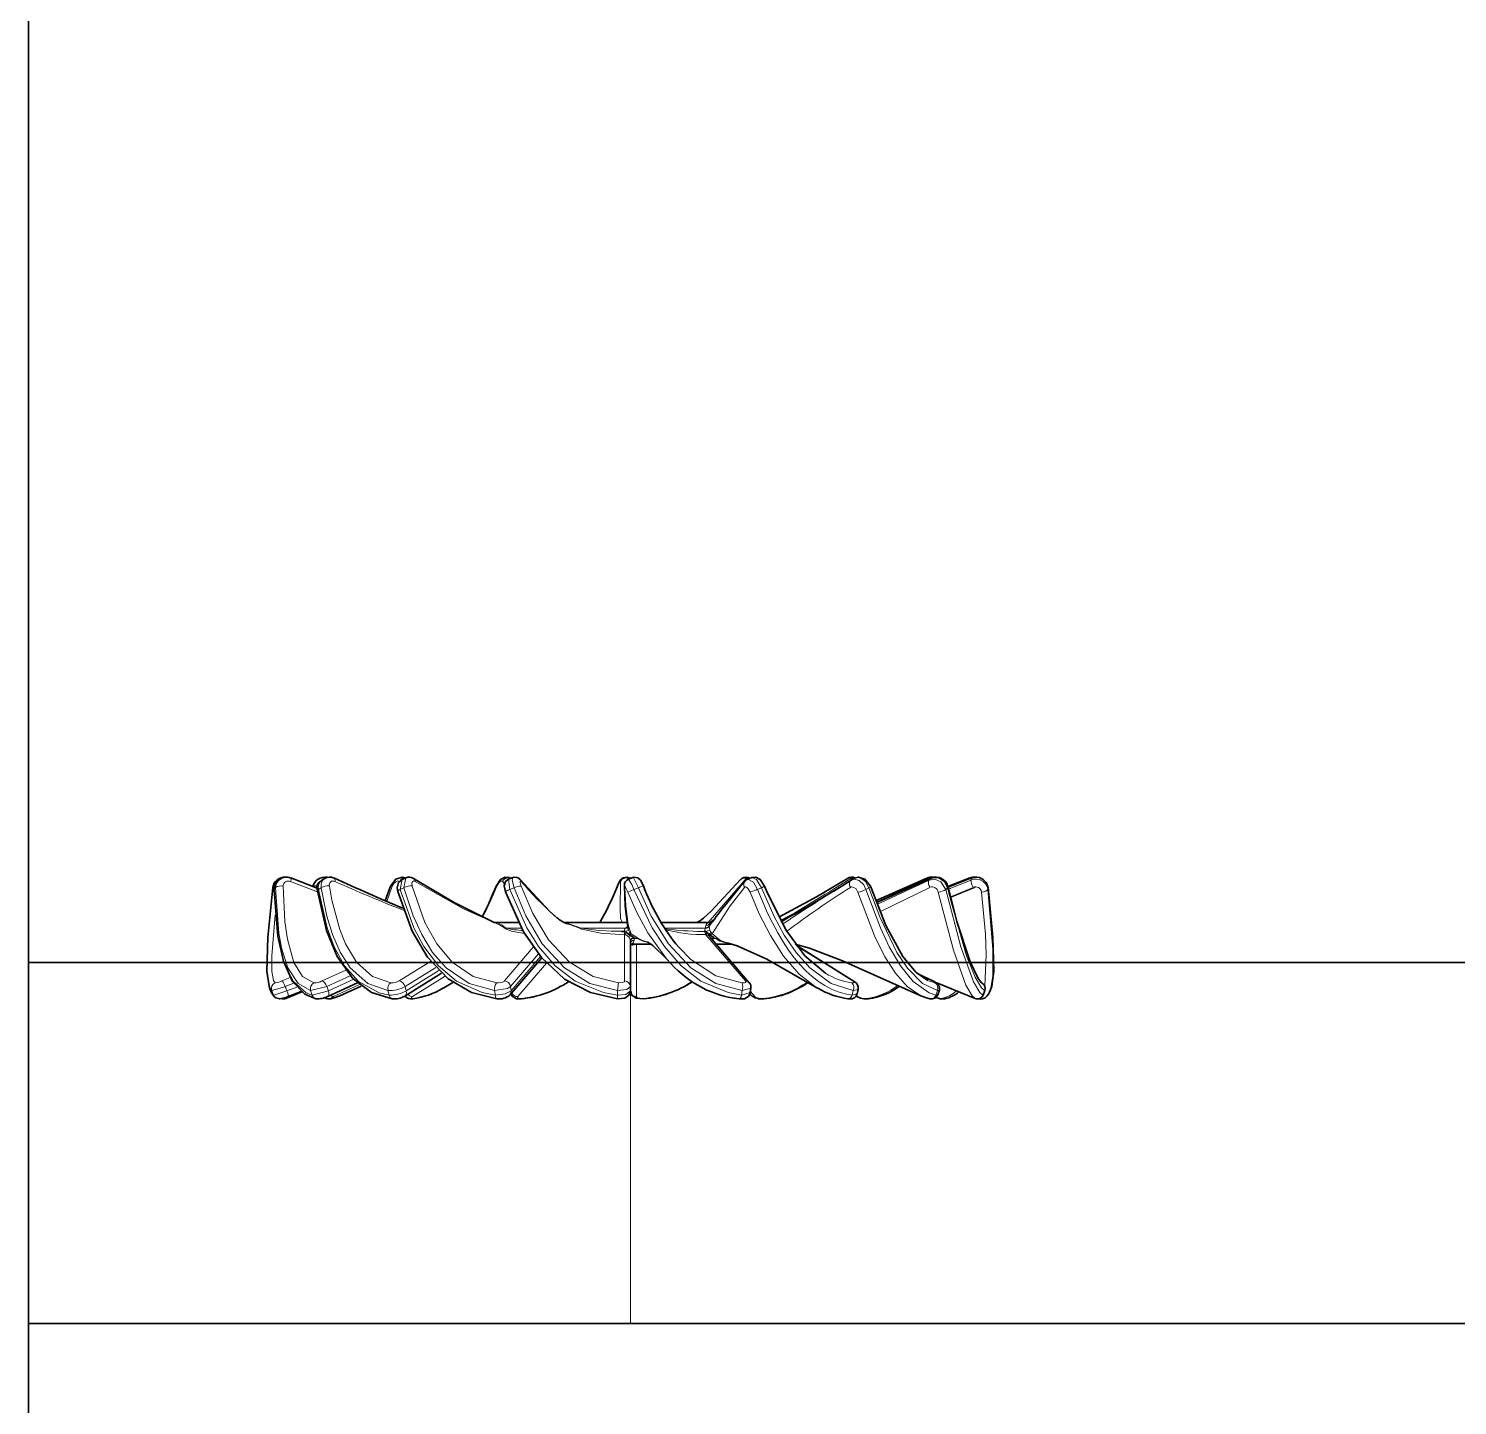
# Model space of a CAD drawing. Extents: x 145 to 857, y 42 to 790.
# Drawn here: x 392.41 to 404.28, y 300.52 to 311.96 of the extents above; entities that cross this region are included whole.
import ezdxf

# ---------------------------------------------------------------- set-up
doc = ezdxf.new("R2010")
doc.units = 0

msp = doc.modelspace()

# ---------------------------------------------------------------- linework, layer by layer
at = {"color": 7, "lineweight": 35}
for p, q in [((392.412, 359.839), (392.412, 294.079)), ((453.792, 304.199), (397.412, 304.199)), ((453.792, 301.199), (397.412, 301.199)), ((397.412, 301.199), (453.792, 301.199))]:
    msp.add_line(p, q, dxfattribs=at)
at = {"color": 7, "lineweight": 35, "ltscale": 0.000443506}
msp.add_line((394.483, 304.876), (394.471, 304.862), dxfattribs=at)
at = {"color": 7, "lineweight": 13, "ltscale": 0.006008}
msp.add_line((394.588, 304.873), (394.812, 304.787), dxfattribs=at)
at = {"color": 7, "lineweight": 35, "ltscale": 0.005855}
msp.add_line((394.81, 304.816), (394.592, 304.902), dxfattribs=at)
at = {"color": 7, "lineweight": 35, "ltscale": 0.000665599}
msp.add_line((394.872, 304.898), (394.849, 304.884), dxfattribs=at)
at = {"color": 7, "lineweight": 13, "ltscale": 0.002113}
msp.add_line((395.515, 304.89), (395.499, 304.807), dxfattribs=at)
at = {"color": 7, "lineweight": 35, "ltscale": 0.000862543}
msp.add_line((395.547, 304.904), (395.515, 304.89), dxfattribs=at)
at = {"color": 7, "lineweight": 13, "ltscale": 0.002106}
msp.add_line((395.531, 304.821), (395.547, 304.904), dxfattribs=at)
at = {"color": 7, "lineweight": 13, "ltscale": 0.000661023}
msp.add_line((396.348, 304.873), (396.365, 304.853), dxfattribs=at)
at = {"color": 7, "lineweight": 35, "ltscale": 0.000987608}
msp.add_line((396.436, 304.906), (396.398, 304.892), dxfattribs=at)
at = {"color": 7, "lineweight": 13, "ltscale": 0.00214}
msp.add_line((396.398, 304.892), (396.41, 304.807), dxfattribs=at)
at = {"color": 7, "lineweight": 13, "ltscale": 0.000256679}
msp.add_line((396.404, 304.905), (396.412, 304.899), dxfattribs=at)
at = {"color": 7, "lineweight": 35, "ltscale": 0.000359584}
msp.add_line((396.404, 304.905), (396.417, 304.899), dxfattribs=at)
at = {"color": 7, "lineweight": 13, "ltscale": 0.000424876}
msp.add_line((396.505, 304.873), (396.497, 304.888), dxfattribs=at)
at = {"color": 7, "lineweight": 13, "ltscale": 0.000187833}
msp.add_line((397.391, 304.906), (397.393, 304.899), dxfattribs=at)
at = {"color": 7, "lineweight": 35, "ltscale": 0.000545252}
msp.add_line((397.391, 304.906), (397.412, 304.899), dxfattribs=at)
at = {"color": 7, "lineweight": 13, "ltscale": 0.000265298}
msp.add_line((397.393, 304.899), (397.403, 304.895), dxfattribs=at)
at = {"color": 7, "lineweight": 13, "ltscale": 0.000196077}
msp.add_line((397.393, 304.899), (397.393, 304.891), dxfattribs=at)
at = {"color": 7, "lineweight": 35, "ltscale": 0.000993254}
msp.add_line((397.433, 304.906), (397.396, 304.892), dxfattribs=at)
at = {"color": 7, "lineweight": 13, "ltscale": 0.012128}
msp.add_line((398.376, 304.899), (398.059, 304.532), dxfattribs=at)
at = {"color": 7, "lineweight": 13, "ltscale": 0.000404247}
msp.add_line((398.376, 304.899), (398.391, 304.893), dxfattribs=at)
at = {"color": 7, "lineweight": 35, "ltscale": 0.000908444}
msp.add_line((398.42, 304.905), (398.387, 304.891), dxfattribs=at)
at = {"color": 7, "lineweight": 35, "ltscale": 0.000476036}
msp.add_line((398.388, 304.906), (398.406, 304.899), dxfattribs=at)
at = {"color": 7, "lineweight": 35, "ltscale": 0.004242}
msp.add_line((399.101, 304.793), (399.245, 304.884), dxfattribs=at)
at = {"color": 7, "lineweight": 13, "ltscale": 0.000432022}
msp.add_line((399.243, 304.899), (399.259, 304.892), dxfattribs=at)
at = {"color": 7, "lineweight": 35, "ltscale": 0.000128233}
msp.add_line((399.249, 304.887), (399.245, 304.884), dxfattribs=at)
at = {"color": 7, "lineweight": 35, "ltscale": 0.000723627}
msp.add_line((399.275, 304.9), (399.249, 304.887), dxfattribs=at)
at = {"color": 7, "lineweight": 35, "ltscale": 0.011646}
msp.add_line((399.449, 304.712), (399.875, 304.901), dxfattribs=at)
at = {"color": 7, "lineweight": 13, "ltscale": 0.011984}
msp.add_line((399.889, 304.899), (399.453, 304.7), dxfattribs=at)
at = {"color": 7, "lineweight": 35, "ltscale": 0.012517}
msp.add_line((399.455, 304.696), (399.912, 304.901), dxfattribs=at)
at = {"color": 7, "lineweight": 13, "ltscale": 0.012427}
msp.add_line((399.908, 304.899), (399.456, 304.693), dxfattribs=at)
at = {"color": 7, "lineweight": 13, "ltscale": 0.011962}
msp.add_line((399.46, 304.682), (399.893, 304.885), dxfattribs=at)
at = {"color": 7, "lineweight": 13, "ltscale": 0.000215927}
msp.add_line((399.889, 304.899), (399.897, 304.894), dxfattribs=at)
at = {"color": 7, "lineweight": 13, "ltscale": 0.000512314}
msp.add_line((399.908, 304.899), (399.893, 304.885), dxfattribs=at)
at = {"color": 7, "lineweight": 35, "ltscale": 0.00489}
msp.add_line((400.05, 304.83), (400.232, 304.902), dxfattribs=at)
at = {"color": 7, "lineweight": 35, "ltscale": 0.005201}
msp.add_line((400.051, 304.825), (400.245, 304.902), dxfattribs=at)
at = {"color": 7, "lineweight": 13, "ltscale": 0.005149}
msp.add_line((400.243, 304.899), (400.052, 304.822), dxfattribs=at)
at = {"color": 7, "lineweight": 13, "ltscale": 0.005026}
msp.add_line((400.055, 304.809), (400.241, 304.885), dxfattribs=at)
at = {"color": 7, "lineweight": 13, "ltscale": 0.000142202}
msp.add_line((400.232, 304.902), (400.237, 304.899), dxfattribs=at)
at = {"color": 7, "lineweight": 13, "ltscale": 0.000353705}
msp.add_line((400.243, 304.899), (400.241, 304.885), dxfattribs=at)
at = {"color": 7, "lineweight": 13, "ltscale": 8.56465e-05}
msp.add_line((400.245, 304.902), (400.243, 304.899), dxfattribs=at)
at = {"color": 7, "lineweight": 13, "ltscale": 0.000143858}
msp.add_line((394.453, 304.807), (394.451, 304.802), dxfattribs=at)
at = {"color": 7, "lineweight": 13, "ltscale": 0.00044777}
msp.add_line((394.464, 304.821), (394.453, 304.807), dxfattribs=at)
at = {"color": 7, "lineweight": 13, "ltscale": 0.000405608}
msp.add_line((394.8, 304.819), (394.804, 304.835), dxfattribs=at)
at = {"color": 7, "lineweight": 13, "ltscale": 0.000667858}
msp.add_line((394.843, 304.821), (394.82, 304.807), dxfattribs=at)
at = {"color": 7, "lineweight": 35, "ltscale": 0.003206}
msp.add_line((395.375, 304.712), (395.418, 304.833), dxfattribs=at)
at = {"color": 7, "lineweight": 13, "ltscale": 0.003414}
msp.add_line((395.388, 304.707), (395.434, 304.835), dxfattribs=at)
at = {"color": 7, "lineweight": 13, "ltscale": 0.000863501}
msp.add_line((395.531, 304.821), (395.499, 304.807), dxfattribs=at)
at = {"color": 7, "lineweight": 13, "ltscale": 0.000131261}
msp.add_line((396.302, 304.835), (396.297, 304.835), dxfattribs=at)
at = {"color": 7, "lineweight": 13, "ltscale": 0.000979231}
msp.add_line((396.446, 304.821), (396.41, 304.807), dxfattribs=at)
at = {"color": 7, "lineweight": 13, "ltscale": 0.000416659}
msp.add_line((397.362, 304.84), (397.365, 304.824), dxfattribs=at)
at = {"color": 7, "lineweight": 13, "ltscale": 0.001392}
msp.add_line((397.441, 304.807), (397.39, 304.785), dxfattribs=at)
at = {"color": 7, "lineweight": 13, "ltscale": 0.0009935}
msp.add_line((397.478, 304.821), (397.441, 304.807), dxfattribs=at)
at = {"color": 7, "lineweight": 13, "ltscale": 0.000902737}
msp.add_line((398.502, 304.821), (398.468, 304.807), dxfattribs=at)
at = {"color": 7, "lineweight": 13, "ltscale": 0.000723919}
msp.add_line((399.394, 304.821), (399.369, 304.807), dxfattribs=at)
at = {"color": 7, "lineweight": 13, "ltscale": 0.011573}
msp.add_line((399.484, 304.622), (399.9, 304.824), dxfattribs=at)
at = {"color": 7, "lineweight": 13, "ltscale": 0.000501773}
msp.add_line((400.047, 304.821), (400.033, 304.807), dxfattribs=at)
at = {"color": 7, "lineweight": 13, "ltscale": 0.005109}
msp.add_line((400.071, 304.745), (400.26, 304.824), dxfattribs=at)
at = {"color": 7, "lineweight": 13, "ltscale": 0.005503}
msp.add_line((400.073, 304.739), (400.276, 304.824), dxfattribs=at)
at = {"color": 7, "lineweight": 13, "ltscale": 0.000351937}
msp.add_line((400.383, 304.821), (400.381, 304.807), dxfattribs=at)
at = {"color": 7, "lineweight": 13, "ltscale": 0.000253592}
msp.add_line((396.29, 304.528), (396.281, 304.533), dxfattribs=at)
at = {"color": 7, "lineweight": 35, "ltscale": 8.2908e-05}
msp.add_line((396.284, 304.532), (396.281, 304.533), dxfattribs=at)
at = {"color": 7, "lineweight": 35, "ltscale": 0.005003}
msp.add_line((396.283, 304.532), (396.483, 304.532), dxfattribs=at)
at = {"color": 7, "lineweight": 13, "ltscale": 0.000325617}
msp.add_line((396.296, 304.531), (396.283, 304.532), dxfattribs=at)
at = {"color": 7, "lineweight": 13, "ltscale": 0.000288735}
msp.add_line((396.308, 304.529), (396.296, 304.531), dxfattribs=at)
at = {"color": 7, "lineweight": 13, "ltscale": 0.004425}
msp.add_line((396.308, 304.529), (396.485, 304.529), dxfattribs=at)
at = {"color": 7, "lineweight": 35, "ltscale": 0.013058}
msp.add_line((396.859, 304.532), (397.382, 304.532), dxfattribs=at)
at = {"color": 7, "lineweight": 13, "ltscale": 0.000403508}
msp.add_line((396.876, 304.529), (396.86, 304.531), dxfattribs=at)
at = {"color": 7, "lineweight": 13, "ltscale": 0.012652}
msp.add_line((396.876, 304.529), (397.382, 304.529), dxfattribs=at)
at = {"color": 7, "lineweight": 13, "ltscale": 0.000166191}
msp.add_line((397.372, 304.484), (397.377, 304.489), dxfattribs=at)
at = {"color": 7, "lineweight": 13, "ltscale": 0.000371352}
msp.add_line((397.377, 304.489), (397.388, 304.499), dxfattribs=at)
at = {"color": 7, "lineweight": 13, "ltscale": 0.000321676}
msp.add_line((397.377, 304.489), (397.39, 304.49), dxfattribs=at)
at = {"color": 7, "lineweight": 35, "ltscale": 0.009224}
msp.add_line((397.667, 304.532), (398.036, 304.532), dxfattribs=at)
at = {"color": 7, "lineweight": 13, "ltscale": 0.009633}
msp.add_line((397.668, 304.529), (398.054, 304.529), dxfattribs=at)
at = {"color": 7, "lineweight": 13, "ltscale": 0.001408}
msp.add_line((398.02, 304.569), (397.977, 304.533), dxfattribs=at)
at = {"color": 7, "lineweight": 13, "ltscale": 0.000118796}
msp.add_line((398.035, 304.484), (398.036, 304.489), dxfattribs=at)
at = {"color": 7, "lineweight": 35, "ltscale": 0.000991058}
msp.add_line((398.036, 304.532), (398.075, 304.532), dxfattribs=at)
at = {"color": 7, "lineweight": 13, "ltscale": 0.000494211}
msp.add_line((398.036, 304.489), (398.04, 304.508), dxfattribs=at)
at = {"color": 7, "lineweight": 13, "ltscale": 0.000276396}
msp.add_line((398.054, 304.529), (398.045, 304.522), dxfattribs=at)
at = {"color": 7, "lineweight": 13, "ltscale": 0.000537223}
msp.add_line((398.075, 304.532), (398.054, 304.529), dxfattribs=at)
at = {"color": 7, "lineweight": 13, "ltscale": 0.001134}
msp.add_line((398.067, 304.502), (398.094, 304.538), dxfattribs=at)
at = {"color": 7, "lineweight": 13, "ltscale": 0.000513215}
msp.add_line((398.067, 304.502), (398.071, 304.522), dxfattribs=at)
at = {"color": 7, "lineweight": 13, "ltscale": 4.73022e-05}
msp.add_line((398.067, 304.5), (398.067, 304.502), dxfattribs=at)
at = {"color": 7, "lineweight": 13, "ltscale": 0.000818917}
msp.add_line((398.073, 304.468), (398.067, 304.5), dxfattribs=at)
at = {"color": 7, "lineweight": 13, "ltscale": 0.001574}
msp.add_line((398.115, 304.566), (398.071, 304.522), dxfattribs=at)
at = {"color": 7, "lineweight": 13, "ltscale": 0.000120402}
msp.add_line((398.074, 304.531), (398.071, 304.528), dxfattribs=at)
at = {"color": 7, "lineweight": 13, "ltscale": 0.000154877}
msp.add_line((398.071, 304.522), (398.071, 304.528), dxfattribs=at)
at = {"color": 7, "lineweight": 13, "ltscale": 0.000265665}
msp.add_line((396.381, 304.484), (396.371, 304.483), dxfattribs=at)
at = {"color": 7, "lineweight": 13, "ltscale": 0.003185}
msp.add_line((396.508, 304.484), (396.381, 304.484), dxfattribs=at)
at = {"color": 7, "lineweight": 13, "ltscale": 0.000222806}
msp.add_line((397.002, 304.484), (396.994, 304.483), dxfattribs=at)
at = {"color": 7, "lineweight": 13, "ltscale": 0.009238}
msp.add_line((397.372, 304.484), (397.002, 304.484), dxfattribs=at)
at = {"color": 7, "lineweight": 13, "ltscale": 0.0001114}
msp.add_line((397.34, 304.458), (397.336, 304.458), dxfattribs=at)
at = {"color": 7, "lineweight": 35, "ltscale": 0.000583649}
msp.add_line((397.363, 304.457), (397.34, 304.457), dxfattribs=at)
at = {"color": 7, "lineweight": 13, "ltscale": 0.00068177}
msp.add_line((397.363, 304.458), (397.362, 304.43), dxfattribs=at)
at = {"color": 7, "lineweight": 13, "ltscale": 0.009604}
msp.add_line((397.364, 304.046), (397.362, 304.43), dxfattribs=at)
at = {"color": 7, "lineweight": 13, "ltscale": 0.000192772}
msp.add_line((397.362, 304.43), (397.37, 304.43), dxfattribs=at)
at = {"color": 7, "lineweight": 35, "ltscale": 0.0001091}
msp.add_line((397.368, 304.457), (397.363, 304.457), dxfattribs=at)
at = {"color": 7, "lineweight": 13, "ltscale": 0.000733669}
msp.add_line((397.368, 304.457), (397.395, 304.468), dxfattribs=at)
at = {"color": 7, "lineweight": 35, "ltscale": 0.000199747}
msp.add_line((397.375, 304.453), (397.368, 304.457), dxfattribs=at)
at = {"color": 7, "lineweight": 13, "ltscale": 0.000585033}
msp.add_line((397.375, 304.453), (397.37, 304.43), dxfattribs=at)
at = {"color": 7, "lineweight": 35, "ltscale": 0.000661528}
msp.add_line((397.375, 304.453), (397.395, 304.436), dxfattribs=at)
at = {"color": 7, "lineweight": 13, "ltscale": 0.000418114}
msp.add_line((397.395, 304.436), (397.407, 304.448), dxfattribs=at)
at = {"color": 7, "lineweight": 35, "ltscale": 0.000383897}
msp.add_line((397.395, 304.436), (397.408, 304.427), dxfattribs=at)
at = {"color": 7, "lineweight": 13, "ltscale": 0.000525011}
msp.add_line((397.417, 304.422), (397.4, 304.409), dxfattribs=at)
at = {"color": 7, "lineweight": 13, "ltscale": 0.00035937}
msp.add_line((397.418, 304.438), (397.407, 304.448), dxfattribs=at)
at = {"color": 7, "lineweight": 13, "ltscale": 0.000370391}
msp.add_line((397.408, 304.427), (397.418, 304.438), dxfattribs=at)
at = {"color": 7, "lineweight": 35, "ltscale": 0.000236315}
msp.add_line((397.416, 304.423), (397.408, 304.427), dxfattribs=at)
at = {"color": 7, "lineweight": 35, "ltscale": 0.009523}
msp.add_line((397.412, 304), (397.412, 304.381), dxfattribs=at)
at = {"color": 7, "lineweight": 35, "ltscale": 0.00070145}
msp.add_line((397.417, 304.422), (397.441, 304.408), dxfattribs=at)
at = {"color": 7, "lineweight": 13, "ltscale": 0.0002656}
msp.add_line((397.427, 304.432), (397.418, 304.438), dxfattribs=at)
at = {"color": 7, "lineweight": 13, "ltscale": 0.001528}
msp.add_line((397.479, 304.4), (397.427, 304.432), dxfattribs=at)
at = {"color": 7, "lineweight": 13, "ltscale": 0.000665593}
msp.add_line((397.466, 304.4), (397.441, 304.408), dxfattribs=at)
at = {"color": 7, "lineweight": 13, "ltscale": 9.68332e-05}
msp.add_line((397.441, 304.408), (397.442, 304.404), dxfattribs=at)
at = {"color": 7, "lineweight": 13, "ltscale": 9.99713e-05}
msp.add_line((397.442, 304.4), (397.442, 304.404), dxfattribs=at)
at = {"color": 7, "lineweight": 13, "ltscale": 0.000617218}
msp.add_line((397.442, 304.4), (397.466, 304.4), dxfattribs=at)
at = {"color": 7, "lineweight": 13, "ltscale": 0.000405121}
msp.add_line((397.442, 304.4), (397.442, 304.384), dxfattribs=at)
at = {"color": 7, "lineweight": 13, "ltscale": 0.000308228}
msp.add_line((397.466, 304.4), (397.479, 304.4), dxfattribs=at)
at = {"color": 7, "lineweight": 13, "ltscale": 0.008475}
msp.add_line((397.696, 304.484), (398.035, 304.484), dxfattribs=at)
at = {"color": 7, "lineweight": 13, "ltscale": 0.000457804}
msp.add_line((398.025, 304.458), (398.007, 304.458), dxfattribs=at)
at = {"color": 7, "lineweight": 35, "ltscale": 0.000201416}
msp.add_line((398.025, 304.457), (398.033, 304.457), dxfattribs=at)
at = {"color": 7, "lineweight": 35, "ltscale": 0.00010376}
msp.add_line((398.033, 304.457), (398.037, 304.457), dxfattribs=at)
at = {"color": 7, "lineweight": 35, "ltscale": 0.000195469}
msp.add_line((398.044, 304.453), (398.038, 304.457), dxfattribs=at)
at = {"color": 7, "lineweight": 13, "ltscale": 0.012674}
msp.add_line((398.369, 304.046), (398.039, 304.43), dxfattribs=at)
at = {"color": 7, "lineweight": 13, "ltscale": 0.000185195}
msp.add_line((398.039, 304.43), (398.046, 304.43), dxfattribs=at)
at = {"color": 7, "lineweight": 35, "ltscale": 0.000655598}
msp.add_line((398.044, 304.453), (398.064, 304.436), dxfattribs=at)
at = {"color": 7, "lineweight": 13, "ltscale": 0.000553808}
msp.add_line((398.064, 304.436), (398.083, 304.448), dxfattribs=at)
at = {"color": 7, "lineweight": 35, "ltscale": 0.000365297}
msp.add_line((398.064, 304.436), (398.076, 304.427), dxfattribs=at)
at = {"color": 7, "lineweight": 35, "ltscale": 0.012537}
msp.add_line((398.399, 304.032), (398.073, 304.413), dxfattribs=at)
at = {"color": 7, "lineweight": 35, "ltscale": 0.000217222}
msp.add_line((398.083, 304.423), (398.076, 304.427), dxfattribs=at)
at = {"color": 7, "lineweight": 13, "ltscale": 0.000326582}
msp.add_line((398.092, 304.438), (398.083, 304.448), dxfattribs=at)
at = {"color": 7, "lineweight": 35, "ltscale": 0.000611015}
msp.add_line((398.084, 304.422), (398.104, 304.408), dxfattribs=at)
at = {"color": 7, "lineweight": 13, "ltscale": 0.000353383}
msp.add_line((398.101, 304.4), (398.087, 304.396), dxfattribs=at)
at = {"color": 7, "lineweight": 13, "ltscale": 0.000245407}
msp.add_line((398.1, 304.432), (398.092, 304.438), dxfattribs=at)
at = {"color": 7, "lineweight": 13, "ltscale": 0.000329152}
msp.add_line((398.101, 304.4), (398.093, 304.389), dxfattribs=at)
at = {"color": 7, "lineweight": 13, "ltscale": 0.000112608}
msp.add_line((398.101, 304.4), (398.103, 304.404), dxfattribs=at)
at = {"color": 7, "lineweight": 13, "ltscale": 0.000575256}
msp.add_line((398.101, 304.4), (398.124, 304.4), dxfattribs=at)
at = {"color": 7, "lineweight": 13, "ltscale": 9.69684e-05}
msp.add_line((398.104, 304.408), (398.103, 304.404), dxfattribs=at)
at = {"color": 7, "lineweight": 13, "ltscale": 0.000542227}
msp.add_line((398.124, 304.4), (398.104, 304.408), dxfattribs=at)
at = {"color": 7, "lineweight": 13, "ltscale": 0.000366212}
msp.add_line((398.124, 304.4), (398.139, 304.4), dxfattribs=at)
at = {"color": 7, "lineweight": 13, "ltscale": 0.00927}
msp.add_line((396.365, 304.046), (396.605, 304.328), dxfattribs=at)
at = {"color": 7, "lineweight": 13, "ltscale": 0.008927}
msp.add_line((396.416, 304), (396.648, 304.271), dxfattribs=at)
at = {"color": 7, "lineweight": 13, "ltscale": 0.000317538}
msp.add_line((397.425, 304.355), (397.412, 304.355), dxfattribs=at)
at = {"color": 7, "lineweight": 13, "ltscale": 0.00032398}
msp.add_line((397.412, 304.352), (397.425, 304.355), dxfattribs=at)
at = {"color": 7, "lineweight": 35, "ltscale": 0.004365}
msp.add_line((397.412, 304.352), (397.587, 304.352), dxfattribs=at)
at = {"color": 7, "lineweight": 35, "ltscale": 0.009737}
msp.add_line((397.412, 304.352), (397.412, 303.963), dxfattribs=at)
at = {"color": 7, "lineweight": 35, "ltscale": 8.10334e-05}
msp.add_line((397.414, 304.352), (397.417, 304.352), dxfattribs=at)
at = {"color": 7, "lineweight": 13, "ltscale": 0.000234625}
msp.add_line((397.432, 304.345), (397.423, 304.345), dxfattribs=at)
at = {"color": 7, "lineweight": 13, "ltscale": 0.003934}
msp.add_line((397.425, 304.355), (397.582, 304.355), dxfattribs=at)
at = {"color": 7, "lineweight": 13, "ltscale": 5.34548e-05}
msp.add_line((397.462, 304.352), (397.462, 304.35), dxfattribs=at)
at = {"color": 7, "lineweight": 13, "ltscale": 0.010843}
msp.add_line((397.462, 304.35), (397.464, 303.916), dxfattribs=at)
at = {"color": 7, "lineweight": 13, "ltscale": 0.003176}
msp.add_line((397.462, 304.35), (397.589, 304.35), dxfattribs=at)
at = {"color": 7, "lineweight": 35, "ltscale": 0.00101}
msp.add_line((397.816, 304.323), (397.79, 304.354), dxfattribs=at)
at = {"color": 7, "lineweight": 13, "ltscale": 0.002763}
msp.add_line((398.123, 304.355), (398.233, 304.355), dxfattribs=at)
at = {"color": 7, "lineweight": 35, "ltscale": 0.00331}
msp.add_line((398.125, 304.352), (398.258, 304.352), dxfattribs=at)
at = {"color": 7, "lineweight": 13, "ltscale": 0.003397}
msp.add_line((398.127, 304.35), (398.263, 304.351), dxfattribs=at)
at = {"color": 7, "lineweight": 13, "ltscale": 0.000493138}
msp.add_line((398.253, 304.354), (398.233, 304.355), dxfattribs=at)
at = {"color": 7, "lineweight": 35, "ltscale": 0.014263}
msp.add_line((399.272, 304.042), (398.788, 304.343), dxfattribs=at)
at = {"color": 7, "lineweight": 13, "ltscale": 0.013687}
msp.add_line((399.259, 304.046), (398.794, 304.335), dxfattribs=at)
at = {"color": 7, "lineweight": 35, "ltscale": 0.075}
msp.add_line((392.412, 301.199), (392.412, 304.199), dxfattribs=at)
at = {"color": 7, "lineweight": 35, "ltscale": 0.125}
for p, q in [((392.412, 304.199), (397.412, 304.199)), ((392.412, 301.199), (397.412, 301.199)), ((392.412, 301.199), (397.412, 301.199))]:
    msp.add_line(p, q, dxfattribs=at)
at = {"color": 7, "lineweight": 13, "ltscale": 0.00542}
msp.add_line((394.85, 304.046), (395.047, 304.137), dxfattribs=at)
at = {"color": 7, "lineweight": 13, "ltscale": 0.00768}
msp.add_line((395.491, 304.046), (395.752, 304.209), dxfattribs=at)
at = {"color": 7, "lineweight": 13, "ltscale": 0.007523}
msp.add_line((395.54, 304), (395.796, 304.159), dxfattribs=at)
at = {"color": 7, "lineweight": 35, "ltscale": 0.010164}
msp.add_line((396.676, 304.238), (396.411, 303.929), dxfattribs=at)
at = {"color": 7, "lineweight": 13, "ltscale": 0.009426}
msp.add_line((396.666, 304.249), (396.421, 303.963), dxfattribs=at)
at = {"color": 7, "lineweight": 13, "ltscale": 0.009167}
msp.add_line((396.714, 304.195), (396.476, 303.916), dxfattribs=at)
at = {"color": 7, "lineweight": 13, "ltscale": 0.075}
msp.add_line((397.412, 301.199), (397.412, 304.199), dxfattribs=at)
at = {"color": 7, "lineweight": 35, "ltscale": 0.001348}
msp.add_line((397.711, 304.231), (397.747, 304.191), dxfattribs=at)
at = {"color": 7, "lineweight": 13, "ltscale": 0.00185}
msp.add_line((394.517, 304.046), (394.586, 304.074), dxfattribs=at)
at = {"color": 7, "lineweight": 13, "ltscale": 0.001904}
msp.add_line((394.544, 304), (394.615, 304.029), dxfattribs=at)
at = {"color": 7, "lineweight": 13, "ltscale": 0.005365}
msp.add_line((394.89, 304), (395.085, 304.09), dxfattribs=at)
at = {"color": 7, "lineweight": 35, "ltscale": 0.006752}
msp.add_line((395.144, 304.03), (394.899, 303.917), dxfattribs=at)
at = {"color": 7, "lineweight": 13, "ltscale": 0.005788}
msp.add_line((395.113, 304.06), (394.903, 303.963), dxfattribs=at)
at = {"color": 7, "lineweight": 13, "ltscale": 0.005951}
msp.add_line((395.161, 304.016), (394.945, 303.916), dxfattribs=at)
at = {"color": 7, "lineweight": 35, "ltscale": 0.008998}
msp.add_line((395.843, 304.11), (395.538, 303.92), dxfattribs=at)
at = {"color": 7, "lineweight": 13, "ltscale": 0.008003}
msp.add_line((395.821, 304.132), (395.549, 303.963), dxfattribs=at)
at = {"color": 7, "lineweight": 13, "ltscale": 0.007964}
msp.add_line((395.872, 304.085), (395.601, 303.916), dxfattribs=at)
at = {"color": 7, "lineweight": 35, "ltscale": 0.00215}
msp.add_line((395.863, 303.99), (395.936, 304.034), dxfattribs=at)
at = {"color": 7, "lineweight": 13, "ltscale": 0.001623}
msp.add_line((397.314, 304.031), (397.306, 303.967), dxfattribs=at)
at = {"color": 7, "lineweight": 13, "ltscale": 0.000342669}
msp.add_line((399.259, 304.046), (399.272, 304.042), dxfattribs=at)
at = {"color": 7, "lineweight": 35, "ltscale": 0.003623}
msp.add_line((399.93, 304.045), (399.799, 304.106), dxfattribs=at)
at = {"color": 7, "lineweight": 13, "ltscale": 0.003448}
msp.add_line((399.926, 304.046), (399.801, 304.104), dxfattribs=at)
at = {"color": 7, "lineweight": 35, "ltscale": 0.008546}
msp.add_line((400.275, 303.901), (399.958, 304.03), dxfattribs=at)
at = {"color": 7, "lineweight": 35, "ltscale": 0.000807989}
msp.add_line((394.42, 303.973), (394.41, 304.004), dxfattribs=at)
at = {"color": 7, "lineweight": 13, "ltscale": 0.001004}
msp.add_line((394.447, 303.929), (394.433, 303.967), dxfattribs=at)
at = {"color": 7, "lineweight": 13, "ltscale": 0.000998018}
msp.add_line((394.558, 303.963), (394.544, 304), dxfattribs=at)
at = {"color": 7, "lineweight": 13, "ltscale": 0.001018}
msp.add_line((394.586, 303.916), (394.548, 303.901), dxfattribs=at)
at = {"color": 7, "lineweight": 35, "ltscale": 0.003584}
msp.add_line((394.549, 303.901), (394.682, 303.955), dxfattribs=at)
at = {"color": 7, "lineweight": 13, "ltscale": 0.002204}
msp.add_line((394.64, 303.996), (394.558, 303.963), dxfattribs=at)
at = {"color": 7, "lineweight": 35, "ltscale": 0.002905}
msp.add_line((394.676, 303.96), (394.569, 303.916), dxfattribs=at)
at = {"color": 7, "lineweight": 13, "ltscale": 0.000183418}
msp.add_line((394.58, 303.921), (394.586, 303.916), dxfattribs=at)
at = {"color": 7, "lineweight": 13, "ltscale": 0.002593}
msp.add_line((394.682, 303.955), (394.586, 303.916), dxfattribs=at)
at = {"color": 7, "lineweight": 13, "ltscale": 0.003465}
msp.add_line((394.755, 303.967), (394.89, 304), dxfattribs=at)
at = {"color": 7, "lineweight": 13, "ltscale": 0.000990692}
msp.add_line((394.768, 303.929), (394.755, 303.967), dxfattribs=at)
at = {"color": 7, "lineweight": 13, "ltscale": 0.003459}
msp.add_line((394.903, 303.963), (394.768, 303.929), dxfattribs=at)
at = {"color": 7, "lineweight": 13, "ltscale": 0.000983164}
msp.add_line((394.903, 303.963), (394.89, 304), dxfattribs=at)
at = {"color": 7, "lineweight": 35, "ltscale": 0.000948113}
msp.add_line((394.96, 303.908), (394.923, 303.898), dxfattribs=at)
at = {"color": 7, "lineweight": 13, "ltscale": 0.00073942}
msp.add_line((394.96, 303.908), (394.931, 303.901), dxfattribs=at)
at = {"color": 7, "lineweight": 35, "ltscale": 0.00106}
for p, q in [((394.999, 303.923), (394.96, 303.908)), ((399.825, 303.923), (399.864, 303.908))]:
    msp.add_line(p, q, dxfattribs=at)
at = {"color": 7, "lineweight": 35, "ltscale": 0.004862}
msp.add_line((394.999, 303.923), (395.176, 304.004), dxfattribs=at)
at = {"color": 7, "lineweight": 13, "ltscale": 0.000967825}
msp.add_line((395.408, 303.929), (395.398, 303.967), dxfattribs=at)
at = {"color": 7, "lineweight": 13, "ltscale": 0.00095999}
msp.add_line((395.549, 303.963), (395.54, 304), dxfattribs=at)
at = {"color": 7, "lineweight": 13, "ltscale": 0.000231813}
msp.add_line((395.604, 303.898), (395.613, 303.901), dxfattribs=at)
at = {"color": 7, "lineweight": 35, "ltscale": 0.000258286}
msp.add_line((395.863, 303.99), (395.854, 303.985), dxfattribs=at)
at = {"color": 7, "lineweight": 13, "ltscale": 0.000946257}
msp.add_line((396.29, 303.929), (396.284, 303.967), dxfattribs=at)
at = {"color": 7, "lineweight": 13, "ltscale": 0.000939158}
msp.add_line((396.421, 303.963), (396.416, 304), dxfattribs=at)
at = {"color": 7, "lineweight": 13, "ltscale": 0.000152779}
msp.add_line((396.507, 303.898), (396.512, 303.901), dxfattribs=at)
at = {"color": 7, "lineweight": 13, "ltscale": 0.000789542}
msp.add_line((397.306, 303.929), (397.304, 303.898), dxfattribs=at)
at = {"color": 7, "lineweight": 13, "ltscale": 0.000936217}
msp.add_line((397.306, 303.929), (397.306, 303.967), dxfattribs=at)
at = {"color": 7, "lineweight": 35, "ltscale": 0.000930786}
msp.add_line((397.412, 303.963), (397.412, 304), dxfattribs=at)
at = {"color": 7, "lineweight": 13, "ltscale": 8.88816e-05}
msp.add_line((397.52, 303.898), (397.519, 303.901), dxfattribs=at)
at = {"color": 7, "lineweight": 13, "ltscale": 0.000943004}
msp.add_line((398.336, 303.929), (398.341, 303.967), dxfattribs=at)
at = {"color": 7, "lineweight": 13, "ltscale": 0.001866}
msp.add_line((398.408, 303.949), (398.336, 303.929), dxfattribs=at)
at = {"color": 7, "lineweight": 13, "ltscale": 0.001884}
msp.add_line((398.341, 303.967), (398.413, 303.987), dxfattribs=at)
at = {"color": 7, "lineweight": 35, "ltscale": 0.000299729}
msp.add_line((398.405, 303.938), (398.413, 303.929), dxfattribs=at)
at = {"color": 7, "lineweight": 35, "ltscale": 0.000940671}
msp.add_line((398.408, 303.949), (398.413, 303.987), dxfattribs=at)
at = {"color": 7, "lineweight": 13, "ltscale": 0.001386}
msp.add_line((398.409, 303.958), (398.446, 303.916), dxfattribs=at)
at = {"color": 7, "lineweight": 13, "ltscale": 0.000209697}
msp.add_line((398.521, 303.898), (398.514, 303.901), dxfattribs=at)
at = {"color": 7, "lineweight": 35, "ltscale": 0.000257631}
msp.add_line((398.961, 303.99), (398.97, 303.985), dxfattribs=at)
at = {"color": 7, "lineweight": 13, "ltscale": 0.000962981}
msp.add_line((399.254, 303.929), (399.263, 303.967), dxfattribs=at)
at = {"color": 7, "lineweight": 13, "ltscale": 0.001048}
msp.add_line((399.295, 303.939), (399.254, 303.929), dxfattribs=at)
at = {"color": 7, "lineweight": 13, "ltscale": 0.001057}
msp.add_line((399.263, 303.967), (399.304, 303.976), dxfattribs=at)
at = {"color": 7, "lineweight": 13, "ltscale": 0.000390611}
msp.add_line((399.289, 303.925), (399.302, 303.916), dxfattribs=at)
at = {"color": 7, "lineweight": 35, "ltscale": 0.000962396}
msp.add_line((399.295, 303.939), (399.304, 303.976), dxfattribs=at)
at = {"color": 7, "lineweight": 35, "ltscale": 0.000947376}
msp.add_line((399.864, 303.908), (399.901, 303.898), dxfattribs=at)
at = {"color": 7, "lineweight": 13, "ltscale": 0.000986523}
msp.add_line((399.95, 303.929), (399.962, 303.967), dxfattribs=at)
at = {"color": 7, "lineweight": 35, "ltscale": 0.000986544}
msp.add_line((399.966, 303.932), (399.979, 303.969), dxfattribs=at)
at = {"color": 7, "lineweight": 13, "ltscale": 3.17973e-05}
msp.add_line((400.277, 303.9), (400.276, 303.901), dxfattribs=at)
at = {"color": 7, "lineweight": 13, "ltscale": 0.001003}
msp.add_line((400.34, 303.929), (400.354, 303.967), dxfattribs=at)
at = {"color": 7, "lineweight": 13, "ltscale": 6.04602e-05}
msp.add_line((400.342, 303.929), (400.34, 303.929), dxfattribs=at)
at = {"color": 7, "lineweight": 35, "ltscale": 0.001001}
msp.add_line((400.342, 303.929), (400.357, 303.966), dxfattribs=at)
at = {"color": 7, "lineweight": 13, "ltscale": 6.2398e-05}
msp.add_line((400.354, 303.967), (400.357, 303.966), dxfattribs=at)
at = {"color": 7, "lineweight": 35, "ltscale": 0.00080823}
msp.add_line((400.404, 303.973), (400.414, 304.004), dxfattribs=at)
at = {"color": 7, "lineweight": 35, "ltscale": 0.04}
for p, q in [((395.812, 301.199), (397.412, 301.199)), ((395.812, 301.199), (397.412, 301.199)), ((397.412, 301.199), (399.012, 301.199)), ((397.412, 301.199), (399.012, 301.199))]:
    msp.add_line(p, q, dxfattribs=at)
at = {"color": 7, "lineweight": 35}
for points in [[(395.418, 304.833), (395.463, 304.893), (395.517, 304.909), (395.549, 304.9)], [(395.515, 304.89), (395.485, 304.863), (395.475, 304.82), (395.479, 304.79)], [(396.281, 304.533), (395.947, 304.698), (395.609, 304.898)], [(396.297, 304.835), (396.333, 304.889), (396.371, 304.908), (396.404, 304.905)], [(396.398, 304.892), (396.375, 304.874), (396.364, 304.838), (396.375, 304.786)], [(396.497, 304.888), (396.74, 304.627), (396.804, 304.569)], [(397.304, 304.836), (397.327, 304.883), (397.351, 304.904), (397.386, 304.908), (397.391, 304.906)], [(397.52, 304.836), (397.496, 304.883), (397.473, 304.904), (397.438, 304.908), (397.433, 304.906)], [(398.327, 304.888), (398.084, 304.627), (398.02, 304.569)], [(398.527, 304.835), (398.491, 304.889), (398.453, 304.908), (398.42, 304.905)], [(398.644, 304.575), (398.958, 304.745), (399.215, 304.898)], [(399.406, 304.833), (399.36, 304.893), (399.307, 304.909), (399.275, 304.9)], [(394.41, 304.004), (394.392, 304.129), (394.4, 304.408), (394.441, 304.823)], [(394.451, 304.802), (394.482, 304.419), (394.529, 304.21), (394.605, 304.042), (394.708, 303.937), (394.798, 303.899)], [(394.811, 304.795), (394.887, 304.465), (394.977, 304.249), (395.105, 304.068), (395.261, 303.951), (395.433, 303.898)], [(395.479, 304.79), (395.6, 304.459), (395.727, 304.243), (395.897, 304.064), (396.093, 303.949), (396.303, 303.898)], [(396.375, 304.786), (396.525, 304.455), (396.673, 304.24), (396.865, 304.062), (397.08, 303.949), (397.304, 303.898)], [(397.393, 304.474), (397.368, 304.669), (397.362, 304.84)], [(399.034, 304.11), (398.862, 304.254), (398.702, 304.471), (398.543, 304.794), (398.527, 304.835)], [(398.66, 304.546), (398.877, 304.659), (399.15, 304.823)], [(399.883, 304.051), (399.783, 304.12), (399.674, 304.25), (399.533, 304.507), (399.406, 304.833)], [(400.333, 304.029), (400.327, 304.034), (400.298, 304.072), (400.234, 304.206), (400.125, 304.541), (400.051, 304.829)], [(400.414, 304.004), (400.432, 304.129), (400.424, 304.408), (400.383, 304.823)], [(397.711, 304.231), (397.599, 304.342), (397.558, 304.369), (397.55, 304.372)], [(398.961, 303.99), (398.546, 304.228), (398.299, 304.339), (398.217, 304.362)], [(399.825, 303.923), (399.173, 304.213), (398.901, 304.318), (398.781, 304.352)], [(399.93, 304.045), (399.967, 304.022), (399.981, 303.995), (399.979, 303.969)], [(394.466, 303.906), (394.499, 303.897), (394.548, 303.909), (394.569, 303.916)], [(396.416, 303.949), (396.429, 303.92), (396.465, 303.899), (396.507, 303.898)], [(397.412, 303.963), (397.4, 303.928), (397.365, 303.903), (397.304, 303.898)], [(397.412, 303.963), (397.424, 303.928), (397.459, 303.903), (397.52, 303.898)], [(398.408, 303.949), (398.395, 303.92), (398.359, 303.899), (398.317, 303.898)]]:
    msp.add_lwpolyline(points, dxfattribs=at)
at = {"color": 7, "lineweight": 13}
for points in [[(395.434, 304.835), (395.446, 304.856), (395.462, 304.871), (395.481, 304.877), (395.495, 304.873)], [(395.598, 304.835), (395.596, 304.858), (395.598, 304.866), (395.604, 304.874), (395.613, 304.877), (395.623, 304.873)], [(395.623, 304.873), (396.024, 304.646), (396.281, 304.533)], [(396.302, 304.835), (396.318, 304.862), (396.327, 304.871), (396.335, 304.876), (396.339, 304.877), (396.344, 304.876), (396.348, 304.873)], [(396.446, 304.821), (396.431, 304.883), (396.436, 304.906)], [(396.504, 304.835), (396.497, 304.862), (396.496, 304.871), (396.497, 304.875), (396.498, 304.876), (396.499, 304.877), (396.501, 304.876), (396.505, 304.873)], [(397.305, 304.835), (397.319, 304.866), (397.324, 304.874), (397.326, 304.876), (397.327, 304.877), (397.328, 304.875), (397.329, 304.873)], [(397.329, 304.873), (397.326, 304.646), (397.331, 304.564), (397.343, 304.533)], [(397.396, 304.892), (397.424, 304.847), (397.441, 304.807)], [(397.478, 304.821), (397.437, 304.904), (397.433, 304.906)], [(398.387, 304.891), (398.435, 304.866), (398.468, 304.807)], [(398.502, 304.821), (398.459, 304.89), (398.42, 304.905)], [(399.246, 304.885), (399.271, 304.892), (399.312, 304.881), (399.35, 304.844), (399.369, 304.807)], [(399.394, 304.821), (399.364, 304.873), (399.323, 304.902), (399.295, 304.906), (399.272, 304.899)], [(399.893, 304.885), (399.942, 304.891), (399.991, 304.871), (400.033, 304.807)], [(400.047, 304.821), (400.019, 304.872), (399.972, 304.902), (399.922, 304.904), (399.908, 304.899)], [(394.453, 304.807), (394.474, 304.488), (394.5, 304.33), (394.545, 304.171), (394.612, 304.041), (394.717, 303.947), (394.768, 303.929)], [(394.755, 303.967), (394.651, 304.025), (394.566, 304.154), (394.514, 304.321), (394.492, 304.444), (394.464, 304.821)], [(394.783, 304.031), (394.689, 304.084), (394.616, 304.201), (394.562, 304.394), (394.542, 304.539), (394.526, 304.835)], [(394.82, 304.807), (394.892, 304.487), (394.95, 304.331), (395.038, 304.171), (395.153, 304.043), (395.324, 303.948), (395.408, 303.929)], [(395.398, 303.967), (395.23, 304.025), (395.083, 304.155), (395, 304.285), (394.937, 304.431), (394.89, 304.585), (394.843, 304.821)], [(395.422, 304.031), (395.269, 304.084), (395.136, 304.202), (395.044, 304.356), (394.997, 304.473), (394.932, 304.718), (394.912, 304.835)], [(395.499, 304.807), (395.613, 304.487), (395.696, 304.332), (395.817, 304.172), (395.966, 304.045), (396.181, 303.949), (396.29, 303.929)], [(396.284, 303.967), (396.072, 304.025), (395.881, 304.156), (395.769, 304.284), (395.678, 304.432), (395.607, 304.588), (395.531, 304.821)], [(396.301, 304.031), (396.107, 304.084), (395.932, 304.202), (395.804, 304.354), (395.705, 304.533), (395.598, 304.835)], [(396.41, 304.807), (396.552, 304.487), (396.649, 304.333), (396.788, 304.172), (396.953, 304.045), (397.188, 303.949), (397.306, 303.929)], [(397.306, 303.967), (397.076, 304.025), (396.864, 304.156), (396.68, 304.356), (396.543, 304.588), (396.446, 304.821)], [(397.314, 304.031), (397.102, 304.084), (396.906, 304.202), (396.732, 304.388), (396.6, 304.608), (396.504, 304.835)], [(397.365, 304.824), (397.366, 304.826), (397.366, 304.828), (397.368, 304.828), (397.37, 304.825), (397.378, 304.812), (397.39, 304.785)], [(397.418, 304.438), (397.394, 304.513), (397.373, 304.671), (397.365, 304.824)], [(397.39, 304.785), (397.465, 304.614), (397.556, 304.445), (397.711, 304.231)], [(397.441, 304.807), (397.594, 304.487), (397.694, 304.333), (397.834, 304.173), (397.998, 304.045), (398.225, 303.949), (398.336, 303.929)], [(398.341, 303.967), (398.122, 304.025), (397.914, 304.155), (397.728, 304.355), (397.584, 304.586), (397.478, 304.821)], [(398.092, 304.438), (398.24, 304.67), (398.36, 304.824)], [(398.36, 304.824), (398.365, 304.828), (398.371, 304.828), (398.378, 304.824), (398.391, 304.811), (398.406, 304.785)], [(398.406, 304.785), (398.483, 304.603), (398.575, 304.424), (398.685, 304.252), (398.815, 304.104), (398.961, 303.99)], [(399.263, 303.967), (399.081, 304.025), (398.903, 304.154), (398.789, 304.282), (398.69, 304.428), (398.606, 304.582), (398.502, 304.821)], [(399.24, 304.824), (399.249, 304.828), (399.269, 304.824), (399.287, 304.811), (399.302, 304.785)], [(399.302, 304.785), (399.44, 304.422), (399.527, 304.248), (399.614, 304.111), (399.711, 304.001), (399.825, 303.923)], [(399.369, 304.807), (399.489, 304.488), (399.562, 304.331), (399.655, 304.172), (399.76, 304.042), (399.893, 303.947), (399.95, 303.929)], [(399.962, 303.967), (399.839, 304.024), (399.713, 304.152), (399.626, 304.282), (399.484, 304.578), (399.394, 304.821)], [(399.97, 304.785), (400.095, 304.301), (400.198, 304.01), (400.251, 303.922), (400.276, 303.901)], [(400.033, 304.807), (400.158, 304.33), (400.262, 304.04), (400.315, 303.95), (400.34, 303.929)], [(400.354, 303.967), (400.33, 303.988), (400.275, 304.078), (400.205, 304.255), (400.079, 304.692), (400.047, 304.821)], [(400.329, 304.785), (400.361, 304.436), (400.368, 304.264), (400.356, 304.003)], [(400.381, 304.807), (400.423, 304.31), (400.423, 304.09), (400.404, 303.973)], [(394.462, 304.031), (394.448, 304.049), (394.433, 304.126), (394.433, 304.256), (394.461, 304.595)], [(396.533, 304.441), (396.425, 304.461), (396.381, 304.477), (396.371, 304.483)], [(397.362, 304.43), (397.166, 304.443), (397.007, 304.477), (396.994, 304.483)], [(398.124, 304.4), (398.134, 304.39), (398.156, 304.376), (398.233, 304.355)], [(398.139, 304.4), (398.16, 304.382), (398.217, 304.362)], [(398.338, 304.031), (398.122, 304.09), (397.914, 304.224), (397.816, 304.323)], [(397.314, 304.031), (397.347, 304.033), (397.359, 304.038), (397.364, 304.043), (397.364, 304.046)], [(398.338, 304.031), (398.36, 304.031), (398.367, 304.034), (398.371, 304.037), (398.372, 304.041), (398.371, 304.044), (398.369, 304.046)], [(399.251, 304.031), (399.264, 304.031), (399.268, 304.032), (399.269, 304.033), (399.27, 304.035), (399.27, 304.037), (399.266, 304.041), (399.259, 304.046)], [(399.942, 304.031), (399.947, 304.03), (399.948, 304.031), (399.949, 304.031), (399.949, 304.033), (399.942, 304.038), (399.926, 304.046)], [(394.433, 303.967), (394.522, 303.991), (394.544, 304)], [(394.558, 303.963), (394.45, 303.929), (394.447, 303.929)], [(394.945, 303.916), (394.928, 303.907), (394.923, 303.904), (394.923, 303.902), (394.923, 303.901), (394.924, 303.901), (394.926, 303.9), (394.931, 303.901)], [(395.601, 303.916), (395.594, 303.911), (395.592, 303.908), (395.591, 303.906), (395.591, 303.905), (395.592, 303.903), (395.594, 303.902), (395.599, 303.901), (395.613, 303.901)], [(396.284, 303.967), (396.391, 303.984), (396.416, 304)], [(396.421, 303.963), (396.372, 303.938), (396.29, 303.929)], [(396.476, 303.916), (396.474, 303.912), (396.474, 303.909), (396.476, 303.906), (396.481, 303.903), (396.496, 303.9), (396.512, 303.901)], [(397.306, 303.967), (397.383, 303.975), (397.412, 304)], [(397.412, 303.963), (397.375, 303.935), (397.306, 303.929)], [(397.464, 303.916), (397.465, 303.913), (397.467, 303.91), (397.473, 303.906), (397.484, 303.903), (397.519, 303.901)]]:
    msp.add_lwpolyline(points, dxfattribs=at)
at = {"color": 7, "lineweight": 35}
for centre, radius, start, end in [((394.54, 304.809), 0.0999, 85.4938, 172.1171), ((394.542, 304.804), 0.0912, 140.8629, 181.5864), ((394.555, 304.814), 0.095, 67.0263, 139.6171), ((394.875, 304.804), 0.105, 79.658, 166.5928), ((394.896, 304.812), 0.086, 122.9142, 191.4274), ((394.913, 304.826), 0.0832, 64.1798, 119.9181), ((403.195, 322.901), 19.798, 245.3872, 247.1975), ((395.572, 304.841), 0.0678, 57.0171, 112.1451), ((396.453, 304.853), 0.0557, 38.6346, 108.44), ((397.415, 304.843), 0.0528, 111.1496, 182.9517), ((405.284, 299.034), 9.056, 139.8438, 142.5659), ((398.371, 304.853), 0.0557, 71.56, 141.3654), ((398.41, 304.835), 0.0607, 112.3195, 140.3956), ((399.252, 304.841), 0.0678, 67.8549, 122.9829), ((399.911, 304.823), 0.0863, 77.6077, 115.1597), ((399.95, 304.806), 0.103, 12.9073, 111.7686), ((400.27, 304.808), 0.101, 86.334, 111.8701), ((400.283, 304.808), 0.101, 8.2258, 112.3582), ((393.763, 305.819), 2.718, 332.7582, 338.7759), ((395.261, 305.637), 2.195, 329.7651, 338.575), ((399.247, 305.483), 1.844, 200.5394, 217.7695), ((396.968, 304.756), 0.248, 228.7153, 251.6327), ((397.841, 304.779), 0.276, 296.6396, 310.5553), ((397.845, 304.838), 0.383, 306.507, 315.2102), ((396.414, 304.761), 0.868, 276.0929, 303.8356), ((397.434, 304.796), 0.903, 275.466, 303.0477), ((398.355, 303.994), 0.0588, 353.1846, 40.7882), ((398.445, 304.663), 0.769, 275.7128, 305.1511), ((399.245, 303.988), 0.0604, 348.7121, 63.845), ((400.309, 303.984), 0.0507, 339.4814, 61.9302), ((394.543, 304.006), 0.126, 194.9642, 231.9971), ((394.529, 303.948), 0.0513, 255.073, 292.3879), ((394.815, 304.076), 0.178, 264.9726, 297.7892), ((394.908, 303.954), 0.0575, 234.5098, 284.7307), ((395.45, 304.072), 0.175, 264.4955, 299.8714), ((395.589, 303.963), 0.0666, 219.9671, 283.4005), ((395.515, 304.555), 0.663, 277.7388, 300.747), ((396.325, 304.029), 0.132, 260.3821, 311.3961), ((398.499, 304.029), 0.132, 228.6039, 279.6179), ((399.309, 304.555), 0.663, 239.253, 262.2612), ((399.237, 303.958), 0.0617, 254.196, 341.5588), ((399.374, 304.072), 0.175, 240.1286, 275.5045), ((399.321, 304.432), 0.539, 277.4573, 307.3643), ((399.916, 303.95), 0.0536, 253.5665, 339.7007), ((400.006, 304.047), 0.15, 247.895, 276.9653), ((399.966, 304.168), 0.276, 282.3804, 309.4133), ((400.295, 303.947), 0.0504, 247.2134, 338.3764), ((400.326, 303.959), 0.0628, 254.6398, 300.9929), ((400.281, 304.006), 0.126, 308.0029, 345.0358)]:
    msp.add_arc(centre, radius, start, end, dxfattribs=at)
at = {"color": 7, "lineweight": 13}
for centre, radius, start, end in [((394.536, 304.81), 0.083, 141.0885, 181.7535), ((394.547, 304.824), 0.083, 141.0681, 181.5636), ((394.569, 304.834), 0.0428, 63.465, 178.7041), ((394.546, 304.896), 0.0474, 331.7139, 7.5041), ((394.858, 304.821), 0.0561, 118.9332, 165.0969), ((394.892, 304.825), 0.0735, 126.0574, 194.0275), ((394.915, 304.839), 0.0735, 126.0077, 193.8551), ((394.942, 304.845), 0.0315, 61.1531, 198.2987), ((394.932, 304.882), 0.0265, 341.0662, 47.6057), ((399.841, 315.705), 11.882, 245.7321, 248.7141), ((395.541, 304.854), 0.0479, 89.1174, 143.5927), ((395.592, 304.873), 0.0312, 0.8597, 55.6991), ((396.395, 304.849), 0.0532, 71.6168, 152.8095), ((398.997, 307.013), 3.285, 220.6463, 228.0941), ((397.375, 304.851), 0.0513, 68.9287, 154.1948), ((398.359, 304.858), 0.0436, 66.843, 137.0643), ((398.398, 304.847), 0.0439, 142.6602, 211.4465), ((398.39, 304.891), 0.0153, 95.2196, 150.1776), ((377.211, 340.418), 41.798, 300.8897, 301.8109), ((399.229, 304.871), 0.0312, 63.2328, 118.0707), ((399.266, 304.869), 0.0371, 72.2783, 126.954), ((399.88, 304.886), 0.0161, 52.9888, 108.716), ((399.923, 304.828), 0.0777, 87.6134, 115.2095), ((400.418, 304.909), 0.18, 187.7168, 208.117), ((400.281, 304.791), 0.102, 9.4926, 113.1), ((400.283, 304.804), 0.102, 9.6593, 112.7284), ((394.455, 304.818), 0.0148, 88.9294, 166.057), ((394.51, 304.75), 0.0861, 79.4467, 122.8705), ((394.793, 304.804), 0.0326, 69.9016, 127.4783), ((394.825, 304.793), 0.0146, 111.1468, 173.0407), ((394.9, 304.71), 0.126, 84.7755, 117.3225), ((395.427, 304.818), 0.0177, 67.9251, 121.9083), ((395.505, 304.779), 0.0282, 100.2602, 156.3489), ((395.595, 304.688), 0.148, 88.4666, 115.5163), ((393.828, 305.801), 2.656, 332.4743, 338.6783), ((396.512, 304.686), 0.149, 92.9778, 115.972), ((395.268, 305.636), 2.188, 329.7104, 338.5389), ((397.565, 304.642), 0.199, 103.316, 115.9507), ((398.294, 305.191), 0.421, 285.3425, 294.4285), ((398.478, 304.899), 0.0809, 287.2233, 307.634), ((392.796, 314.938), 11.944, 299.4315, 301.9049), ((407.251, 291.726), 15.4, 121.9519, 123.8413), ((403.389, 298.224), 7.795, 122.1511, 126.8881), ((399.269, 304.995), 0.213, 278.9519, 298.063), ((399.389, 304.84), 0.0191, 286.0074, 337.2328), ((399.917, 304.775), 0.0531, 11.1391, 109.1964), ((399.963, 304.91), 0.125, 273.2601, 304.3872), ((400.042, 304.828), 0.00853, 306.8676, 3.6408), ((400.28, 304.778), 0.0505, 8.4363, 113.3186), ((396.291, 304.558), 0.0275, 248.4276, 281.6764), ((396.297, 304.552), 0.0252, 252.4845, 294.0044), ((396.153, 304.189), 0.366, 53.445, 67.9935), ((396.18, 304.236), 0.319, 50.9165, 66.4027), ((396.629, 303.631), 0.931, 66.3428, 74.6024), ((396.63, 303.631), 0.926, 66.8797, 73.7201), ((397.359, 304.372), 0.161, 81.6647, 95.8989), ((397.992, 304.328), 0.205, 82.6318, 94.2841), ((398.04, 304.514), 0.0298, 259.7518, 331.9799), ((398.042, 304.517), 0.0288, 257.673, 327.3746), ((398.045, 304.539), 0.0307, 260.962, 326.6126), ((398.064, 304.507), 0.0242, 142.3856, 177.8), ((396.571, 305.354), 0.89, 257.6503, 266.6221), ((397.326, 306.555), 2.096, 261.1246, 270.2702), ((397.379, 304.47), 0.0164, 116.0942, 227.8401), ((397.359, 304.381), 0.0498, 34.6427, 77.484), ((397.376, 304.509), 0.0249, 259.5118, 302.7861), ((397.452, 304.488), 0.0603, 200.0225, 222.2623), ((397.357, 304.374), 0.0559, 6.8086, 38.7909), ((397.438, 304.376), 0.0273, 83.2882, 170.4718), ((397.44, 304.371), 0.0287, 87.2833, 176.5953), ((397.44, 304.355), 0.0287, 87.2896, 176.5958), ((397.405, 304.387), 0.0376, 302.159, 355.2464), ((397.614, 304.657), 0.296, 240.1061, 261.0812), ((397.601, 304.604), 0.238, 239.0354, 257.4876), ((398.017, 306.816), 2.358, 262.2438, 269.7489), ((398.035, 305.816), 1.385, 256.2024, 270.1686), ((398.052, 304.473), 0.0206, 144.6047, 226.8048), ((398.084, 304.453), 0.0514, 174.8435, 206.2431), ((398.104, 304.302), 0.169, 100.5352, 113.1549), ((398.083, 304.444), 0.0403, 167.5385, 200.7852), ((398.034, 304.38), 0.0509, 34.8599, 76.3655), ((398.128, 304.483), 0.0574, 195.674, 218.1233), ((398.104, 304.404), 0.0369, 109.6452, 140.088), ((398.102, 304.379), 0.0248, 87.8192, 130.9419), ((397.955, 304.214), 0.261, 45.3299, 56.3976), ((397.414, 304.327), 0.0254, 44.2773, 89.4136), ((397.461, 304.271), 0.0788, 89.3174, 111.4151), ((394.48, 303.984), 0.0506, 111.4875, 200.1563), ((394.446, 304.181), 0.151, 275.9931, 297.9867), ((394.426, 303.967), 0.122, 15.6721, 40.9839), ((394.808, 303.982), 0.0548, 116.6875, 196.7205), ((394.783, 304.174), 0.144, 270.1841, 297.6047), ((395.462, 303.981), 0.0652, 128.5208, 192.3339), ((395.431, 304.155), 0.124, 265.9742, 299.2534), ((395.48, 303.987), 0.0608, 12.0761, 79.2556), ((396.386, 303.976), 0.102, 147.3525, 185.3701), ((396.315, 304.118), 0.0878, 260.5598, 304.5238), ((396.361, 303.991), 0.0556, 9.3901, 86.4664), ((396.422, 304.756), 0.859, 275.9946, 303.6041), ((397.364, 303.998), 0.0481, 2.4167, 90.0336), ((397.434, 304.801), 0.904, 275.3805, 302.7725), ((398.24, 303.997), 0.105, 343.1221, 19.0269), ((398.368, 304.006), 0.0407, 40.6494, 88.747), ((398.436, 304.673), 0.776, 275.7104, 305.0169), ((399.333, 304.595), 0.57, 238.3043, 261.6983), ((399.208, 303.991), 0.06, 336.2897, 42.6893), ((400.001, 304.306), 0.281, 245.1878, 257.9371), ((399.916, 303.988), 0.0506, 334.9747, 59.0019), ((400.309, 303.986), 0.049, 336.8271, 67.2852), ((394.483, 304.022), 0.0751, 194.0401, 227.8869), ((394.503, 303.993), 0.0847, 193.2487, 228.865), ((394.493, 303.946), 0.0486, 200.5521, 234.7678), ((394.81, 303.94), 0.0428, 194.4756, 254.2387), ((394.948, 303.947), 0.031, 216.2587, 264.0932), ((395.407, 304.246), 0.28, 268.2165, 298.3558), ((395.416, 304.21), 0.281, 268.4092, 298.3683), ((395.443, 303.931), 0.0347, 182.3479, 253.0655), ((395.514, 303.949), 0.0375, 309.3728, 21.3201), ((395.603, 303.965), 0.0494, 216.1068, 267.6286), ((395.528, 304.533), 0.638, 277.6442, 300.7188), ((396.38, 303.956), 0.0409, 320.3673, 9.0043), ((396.476, 303.972), 0.0555, 206.7869, 270.6126), ((397.46, 303.965), 0.0485, 182.6881, 274.5689), ((398.443, 303.958), 0.0414, 221.6555, 273.7651), ((398.497, 303.997), 0.0968, 237.3468, 279.6559), ((399.216, 303.935), 0.0378, 276.1541, 351.8541), ((399.301, 303.944), 0.0275, 238.859, 273.8421), ((399.365, 304.033), 0.132, 241.8307, 274.5847), ((399.307, 304.425), 0.528, 277.3847, 308.2254), ((399.388, 303.922), 0.024, 238.7502, 276.6339), ((399.908, 303.941), 0.0432, 249.4992, 344.158), ((399.957, 303.946), 0.0178, 247.8776, 302.8106), ((399.995, 304.018), 0.117, 248.0601, 272.7756), ((399.97, 303.984), 0.0182, 247.5466, 302.1323), ((399.947, 304.147), 0.252, 282.254, 313.3785), ((400.016, 303.937), 0.0394, 245.7145, 283.5799), ((400.294, 303.947), 0.0497, 248.8698, 338.4434), ((400.331, 303.946), 0.0489, 248.189, 305.009)]:
    msp.add_arc(centre, radius, start, end, dxfattribs=at)
for centre, major_axis, ratio, start_param, end_param in [((399.272, 304.842), (0.0266, -0.0423), 0.717317, 3.091827, 4.676232), ((399.918, 304.842), (0.0211, -0.0453), 0.472412, 3.300122, 4.884527), ((396.422, 304.803), (0.0471, 0.0169), 0.167381, 1.777106, 3.345199), ((415.93, 387.141), (-16.713, -83.206), 0.082829, 6.153971, 6.288523), ((400.331, 304.803), (0.0497, 0.0057), 0.357597, 4.632693, 6.200787), ((394.865, 304), (0.021, -0.0454), 0.464285, 1.359706, 2.888033), ((394.55, 303.963), (0.0188, -0.0463), 0.161243, 6.176803, 7.788633), ((394.878, 303.963), (0.021, -0.0454), 0.464282, 0.000001, 1.359698), ((396.308, 303.947), (-0.0055, -0.0497), 0.358107, 5.127858, 6.283086), ((398.323, 303.947), (-0.0054, -0.0497), 0.322233, 0, 1.229642)]:
    msp.add_ellipse(centre, major_axis=major_axis, ratio=ratio, start_param=start_param, end_param=end_param, dxfattribs=at)
at = {"color": 7, "lineweight": 35}
msp.add_ellipse((404.331, 322.077), major_axis=(-6.203, -18.138), ratio=0.211203, start_param=6.173721, end_param=6.330637, dxfattribs=at)

doc.saveas('drawing.dxf')
